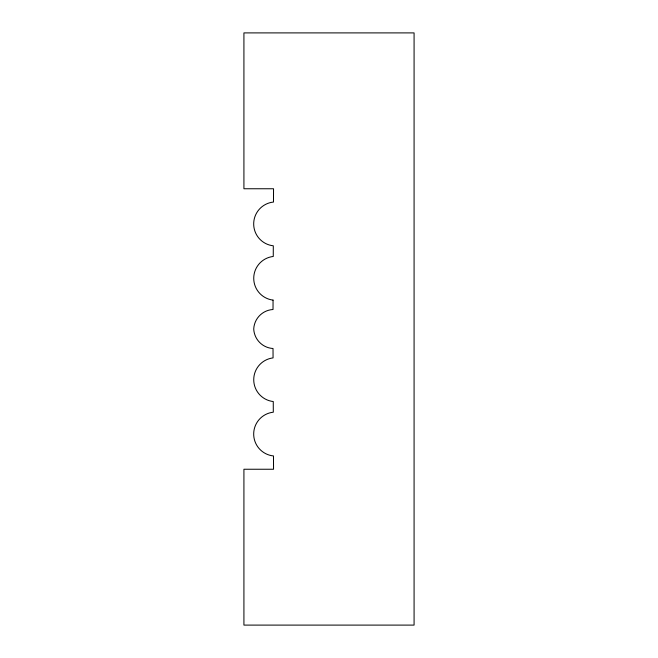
<?xml version="1.0" encoding="UTF-8"?>
<svg xmlns="http://www.w3.org/2000/svg" width="658" height="658" viewBox="0 0 658 658"><rect width="100%" height="100%" fill="white"/><g stroke="black" fill="none" stroke-linecap="round" stroke-linejoin="round"><path stroke-width="0.99" d="M273.062 300.106L273.021 309.499A20.53 20.53 0 0 0 253.988 326.557L253.725 328.951A20.53 20.53 0 0 0 273.021 348.501L273.062 357.894A21.969 21.969 0 0 0 273.259 401.536L273.3 412.196A21.994 21.994 0 0 0 273.481 455.945L273.539 469.244L243.921 469.244L243.921 625.1L414.079 625.1L414.079 32.9L243.921 32.9L243.921 188.756L273.539 188.756L273.481 202.055A21.994 21.994 0 0 0 273.3 245.804L273.259 256.464A21.969 21.969 0 0 0 273.062 300.106"/></g></svg>
